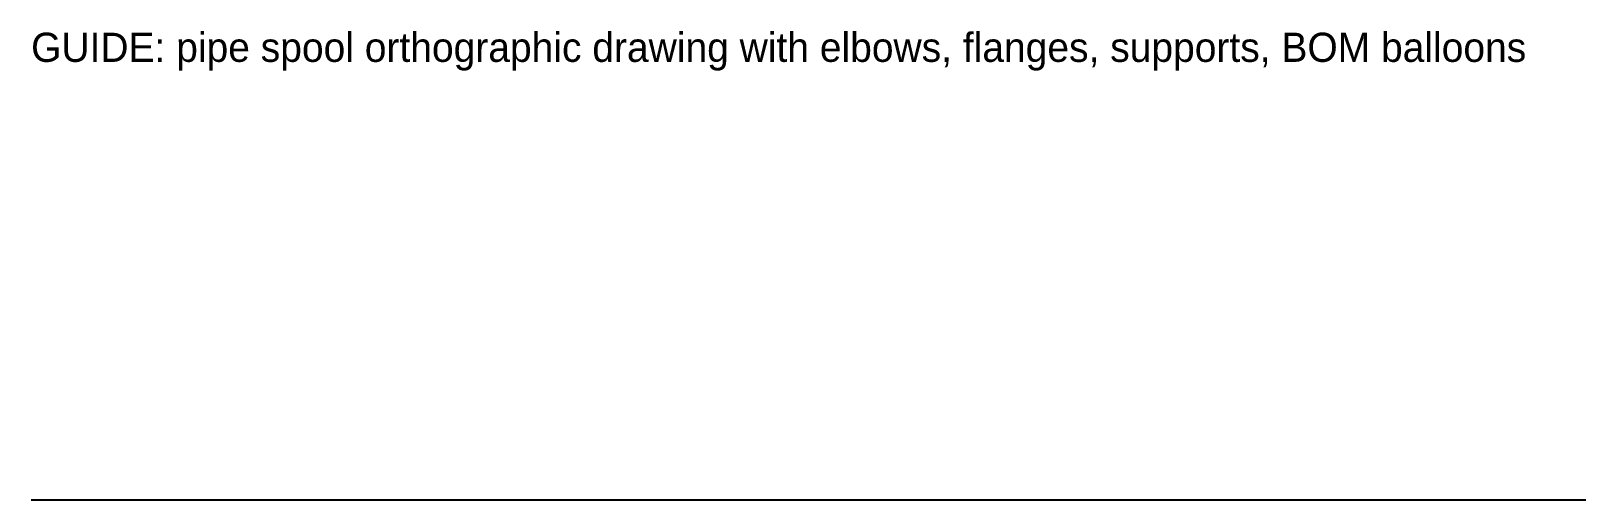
# Model space of a CAD drawing. Header units: millimetres. Extents: x 0 to 320, y 80 to 176.
import ezdxf

# ---------------------------------------------------------------- set-up
doc = ezdxf.new("R2010")
doc.units = ezdxf.units.MM
doc.layers.add('GUIDE', color=9, linetype='CONTINUOUS')

msp = doc.modelspace()

# ---------------------------------------------------------------- linework, layer by layer
at = {"layer": 'GUIDE'}
msp.add_line((0, 80), (320, 80), dxfattribs=at)

# ---------------------------------------------------------------- texts
msp.add_text('GUIDE: pipe spool orthographic drawing with elbows, flanges, supports, BOM balloons', height=6, dxfattribs=at).set_placement((0, 170))

doc.saveas('drawing.dxf')
